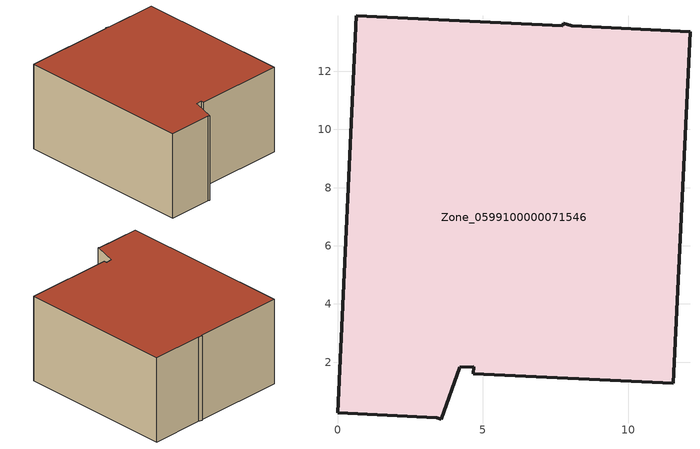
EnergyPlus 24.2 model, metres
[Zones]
Zone_0599100000071546
 floor ground (C_G): 4.21,1.83 3.58,0.04 3.41,0.09 0,0.26 0.64,13.91 7.74,13.57 7.76,13.65 8.06,13.56 12.12,13.36 11.55,1.28 4.67,1.61 4.69,1.84 z0
 wall outside (C_F): 8.06,13.56 7.76,13.65 7.74,13.57 0.64,13.91 0,0.26 3.41,0.09 3.58,0.04 4.21,1.83 4.69,1.84 4.67,1.61 11.55,1.28 12.12,13.36 8.06,13.56 z0:6.75
 roof outside (C_R): 0.64,13.91 0,0.26 3.41,0.09 3.58,0.04 4.21,1.83 4.69,1.84 4.67,1.61 11.55,1.28 12.12,13.36 8.06,13.56 7.76,13.65 7.74,13.57 z6.75
[BUILDING]
Pand.0599100000071546: North Axis=0; Terrain=City; Loads Convergence Tolerance Value=0.04; Temperature Convergence Tolerance Value=0.4; Solar Distribution=FullExterior; Maximum Number of Warmup Days=25; Minimum Number of Warmup Days=1
[Site:Location]
Rotterdam.The.Hague.AP_ZH_NLD Design_Conditions: Latitude=51.96; Longitude=4.45; Time Zone=1; Elevation=-4.5
[SITE:GROUNDTEMPERATURE:BUILDINGSURFACE]
18, 18, 18, 18, 18, 18, 18, 18, 18, 18, 18, 18
[MATERIAL] Thermal Absorptance=0.9; Solar Absorptance=0.7; Visible Absorptance=0.7
Name | Roughness | Thickness | Conductivity | Density | Specific Heat
G.D.1975-1991 | MediumSmooth | 0.15 | 0.288461 | 540 | 1210
F.D.1975-1991 | Rough | 0.3 | 0.230769 | 1920 | 840
R.D.1975-1991 | MediumRough | 0.2 | 0.153846 | 1500 | 1000
[CONSTRUCTION]
C_G: G.D.1975-1991
C_F: F.D.1975-1991
C_R: R.D.1975-1991
[ZONE]
Zone_0599100000071546: Type=1; Multiplier=1; Ceiling Height=Autocalculate; Volume=Autocalculate; Floor Area=autocalculate; Part of Total Floor Area=Yes
[ZONEINFILTRATION:DESIGNFLOWRATE]
Infil_Zone_0599100000071546: Zone or ZoneList or Space or SpaceList=Zone_0599100000071546; Schedule=AlwaysOn; Design Flow Rate Calculation Method=Flow/Area; Flow Rate per Floor Area=0.0042; Constant Term Coefficient=1; Temperature Term Coefficient=0; Velocity Term Coefficient=0; Velocity Squared Term Coefficient=0
[HVACTEMPLATE:ZONE:IDEALLOADSAIRSYSTEM]
Zone_0599100000071546: Maximum Heating Supply Air Temperature=50; Minimum Cooling Supply Air Temperature=13; Maximum Heating Supply Air Humidity Ratio=0.0156; Minimum Cooling Supply Air Humidity Ratio=0.0077; Heating Limit=NoLimit; Cooling Limit=NoLimit; Dehumidification Control Type=ConstantSensibleHeatRatio; Cooling Sensible Heat Ratio=0.7; Dehumidification Setpoint=60; Humidification Control Type=None; Humidification Setpoint=30; Outdoor Air Method=None; Outdoor Air Flow Rate per Person=0.00944; Outdoor Air Flow Rate per Zone Floor Area=0; Outdoor Air Flow Rate per Zone=0; Demand Controlled Ventilation Type=None; Outdoor Air Economizer Type=NoEconomizer; Heat Recovery Type=None; Sensible Heat Recovery Effectiveness=0.7; Latent Heat Recovery Effectiveness=0.65
[ZONECONTROL:THERMOSTAT]
ThermostatControl_Zone_0599100000071546: Zone or ZoneList=Zone_0599100000071546; Control Type Schedule=DualSetpointControlType; Control 1=Thermostat_Zone_0599100000071546; Temperature Difference Between Cutout And Setpoint=0
[THERMOSTATSETPOINT:DUALSETPOINT]
Thermostat_Zone_0599100000071546: Heating Setpoint Temperature Schedule=HeatingSetpoint_Zone_0599100000071546; Cooling Setpoint Temperature Schedule=CoolingSetpoint_Zone_0599100000071546
[SCHEDULE:COMPACT]
HeatingSetpoint_Zone_0599100000071546: Through: 12/31, For: AllDays, Until: 24:00, 21
CoolingSetpoint_Zone_0599100000071546: Through: 12/31, For: AllDays, Until: 24:00, 24
DualSetpointControlType: Through: 12/31, For: AllDays, Until: 24:00, 4
AlwaysOn: Through: 12/31, For: AllDays, Until: 24:00, 1
